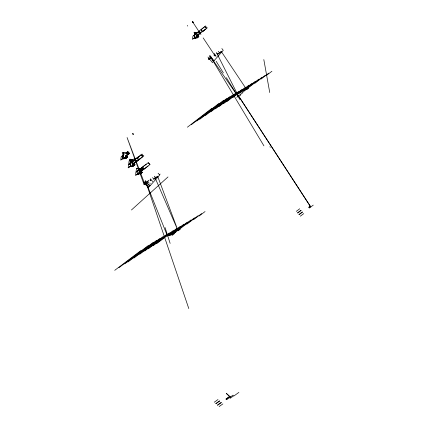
<?xml version="1.0" encoding="UTF-8"?>
<svg xmlns="http://www.w3.org/2000/svg" width="428" height="428" viewBox="0 0 428 428"><rect width="100%" height="100%" fill="white"/><g stroke="black" fill="none" stroke-linecap="round" stroke-linejoin="round"><path stroke-width="0.64" d="M122.226 158.959L122.718 155.669M122.681 155.514L123.002 153.058M122.692 157.632L122.643 158.007L123.125 157.697M122.895 156.129L122.943 155.755L123.382 155.765L123.339 156.086M123.494 153.074L123.307 154.481L124.05 154.503A0.696 0.599 -18.3 0 1 123.285 155.091L121.969 156.247M123.371 154.481L123.558 153.074M125.04 158.082L125.623 157.627L125.816 156.209L126.051 156.461L126.453 156.145L125.902 155.562M129.625 160.858L133.408 160.821L133.68 161.27L135.644 159.788M130.075 160.677L130.219 159.607M130.374 160.682L130.519 159.617L129.994 159.066L129.85 160.136L130.925 159.302M130.112 163.314L130.449 160.88L130.182 163.261M130.668 160.693L130.818 159.623M130.968 160.698L131.112 159.633M130.476 166.075L130.727 164.384A0.69 0.594 -18.9 0 1 129.764 164.368L130.31 163.945L129.93 163.635M131.268 160.709L131.412 159.639M130.545 166.021L130.759 164.48M131.535 160.912L131.712 159.649M131.861 160.725L132.006 159.655M132.134 160.928L132.306 159.665M132.455 160.741L132.605 159.671M132.755 160.746L132.899 159.681M140.298 168.52L136.484 168.568L135.981 172.131L148.27 162.661L150.003 164.513L141.272 171.232L142.428 172.452L140.181 174.18L139.528 173.501M136.976 168.579L140.657 168.53M137.441 168.616L136.505 168.595M137.795 173.731L138.078 172.152M140.133 171.403L139.951 172.687L138.18 174.052M194.355 34.85L194.751 32.41M194.419 34.802L194.81 32.416M194.59 37.653L194.906 36.048M195.719 32.33L196.377 32.373M197.003 35.567L196.992 37.097L197.822 36.444L196.907 35.299L196.618 36.669L194.938 37.99M125.516 158.579L125.666 157.67L126.554 156.985L126.11 156.525L126.667 156.097L127.539 157.017L125.516 158.579L124.773 157.798M148.072 187.175L149.741 185.329M131.444 209.988L167.985 176.951M197.415 32.442L205.691 25.926A1.37 1.247 -37.5 0 1 205.387 27.75A1.37 1.241 -37.4 0 1 207.238 27.879L197.891 35.23L198.929 36.514L196.784 38.199L196.201 37.477M194.933 34.572L192.926 36.155L192.407 39.371L195.029 37.477L193.162 38.777M199.432 31.56L197.709 32.913L197.452 32.592C188.994 31.442 198.164 33.973 199.17 31.239L199.566 31.485M194.51 35.497L193.996 35.904A0.647 0.589 -35.2 0 0 194.874 35.963L194.606 37.562M199.865 32.063L199.207 31.035M201.765 30.57L201.149 29.634L204.584 26.798M200.395 32.523L199.796 32.929A0.647 0.589 -36.3 0 1 199.935 32.073M202.273 31.046L201.69 31.437A0.647 0.589 -36.7 0 1 201.834 30.581M197.024 35.449L197.549 35.037M197.148 35.599L197.666 35.187M197.265 35.743L197.784 35.337M202.588 31.619L204.381 30.211M197.383 35.893L197.902 35.481M197.501 36.038L198.02 35.631M197.618 36.187L198.143 35.775M195.163 38.36L196.875 36.947M197.736 36.337L198.26 35.925M194.676 37.76L195.195 38.402L196.265 37.557M197.431 37.134L196.907 37.546L196.302 36.803M197.757 36.878L198.287 36.46L197.174 35.069M208.334 59.011L210.94 56.972M208.441 59.176L211.068 57.127M214.043 55.164L214.449 54.848M214.134 55.159L214.449 54.912M208.821 59.642L211.443 57.598M214.605 55.87L215.011 55.549M310.808 206.922L237.385 94.064L216.525 52.719L217.74 54.244L221.319 51.451M221.367 51.515L217.713 54.265M121.541 159.484L123.408 158.221L123.858 158.692L124.746 158.002L125.49 158.783L127.763 157.023L126.576 155.771L129.614 153.411L127.828 151.523L125.923 152.999L122.194 152.892L126.196 152.967L126.945 153.754L126.72 153.93M127.073 153.657L126.276 152.908L127.801 151.726L128.544 152.512L127.544 153.288A0.61 0.53 -18.7 0 0 126.699 153.267L127.132 153.722L126.779 153.994L125.971 153.144M127.544 153.288L128.25 152.93A0.61 0.53 -18.8 0 1 128.143 153.689L128.437 154.144L126.276 155.819L125.982 155.503M128.138 153.829L125.559 155.829L125.356 157.344L123.885 158.488L123.435 158.018L120.744 160.104L121.167 156.867L123.2 155.113M124.896 158.157L123.756 159.039L123.157 158.414M126.153 157.691L125.591 158.125L124.96 157.467M135.136 159.253L139.02 156.429M137.078 157.841L138.972 156.375M133.343 160.816L142.085 154.059A1.461 1.263 -20.2 0 1 141.829 155.872A1.461 1.257 -20.4 0 1 143.84 155.931L133.975 163.555L135.146 164.791L132.883 166.535L132.225 165.845L132.931 165.294M140.989 155.038L137.297 157.895L138.035 158.841L137.126 157.889M130.872 166.396L132.648 165.026L132.905 163.662L133.948 164.759L133.065 165.438L133.017 163.924L132.188 163.052L130.733 163.014L128.609 164.652L128.175 167.851L130.952 165.887L128.972 167.241M130.733 163.014L128.635 164.454L129.128 160.848L133.386 160.96L135.205 159.558L136.072 160.286L134.499 158.579L133.065 159.687L129.572 159.591M142.588 156.744L138.897 159.596L138.57 159.253L137.955 159.665A0.69 0.594 -19.9 0 1 138.073 158.809M133.038 163.806L133.59 163.378M133.172 163.945L133.723 163.523M133.311 164.09L133.857 163.662M133.445 164.229L133.996 163.806M133.579 164.373L134.13 163.945M133.713 164.513L134.264 164.09M132.295 165.92L131.129 166.754L130.577 166.176M133.846 164.657L134.397 164.229M133.547 165.454L132.99 165.887L132.306 165.171M133.894 165.187L134.451 164.759L133.183 163.421M187.4 127.202L211.967 108.257M191.311 124.73L218.959 103.405M196.736 121.081L223.753 100.248M199.742 119.3L226.717 98.504M205.338 115.528L229.681 96.755M210.731 111.906L232.65 95.011M215.407 108.84L235.512 93.341M218.799 106.765L238.674 91.448M223.448 103.72L242.221 89.254M226.621 101.816L245.528 87.248M139.33 169.638L140.314 168.878M232.629 97.723L248.839 85.236M141.684 170.697L140.866 171.034L142.208 172.447L140.207 173.987L139.56 173.308L140.138 172.859L140.32 171.601L139.501 170.74L138.057 170.708L135.949 172.334L135.505 175.496L138.265 173.543L136.297 174.886M140.534 168.798L142.508 167.278L144.054 168.91L143.524 169.322L142.941 168.712M142.16 167.706L142.438 167.492M238.626 93.646L252.151 83.23M239.867 93.229L255.463 81.218M140.202 170.558L141.224 169.836L140.24 170.595L139.293 169.6M244.447 90.238L258.779 79.201M248.438 87.708L262.096 77.19M242.601 92.314L248.491 87.777M254.831 83.326L265.414 75.173M140.919 171.088L140.368 171.51L141.24 172.425L139.785 173.543M236.77 97.343L242.869 92.646M246.774 89.639L248.759 88.109M140.502 171.649L141.047 171.227M140.635 171.789L141.181 171.366M261.085 79.052L268.736 73.161M140.769 171.928L141.315 171.505M140.903 172.067L141.449 171.644M266.371 75.521L271.908 71.257M141.031 172.206L141.582 171.783M138.437 174.405L139.651 173.404M137.891 173.832L138.474 174.442L139.517 173.57M141.165 172.345L141.716 171.928M141.186 172.848L141.738 172.42L140.619 171.243M143.348 182.242L144.611 183.569L146.601 182.044M148.446 180.627L147.393 181.435L148.682 182.783M147.173 182.644L144.397 184.768L143.969 184.318L146.745 182.194M147.537 181.584L148.586 180.776M149.87 180.097L150.298 179.771M150.506 180.776L150.94 180.445M159.425 174.651L160.158 174.089M153.861 179.107L157.734 176.25L153.898 179.145M114.741 270.325L140.855 250.61M118.92 267.719L148.318 245.528M124.714 263.894L153.438 242.211M127.935 262.011L156.616 240.365M133.911 258.052L159.799 238.514M139.667 254.259L162.977 236.668M144.664 251.033L166.053 234.897M148.297 248.845L169.44 232.896M153.267 245.645L173.238 230.58M156.669 243.628L176.78 228.456M180.327 226.337L167.444 236.053L145.429 180.819L147.885 183.387M168.14 235.528L169.467 234.801M169.986 234.683L183.88 224.213M187.427 222.084L170.018 235.026M190.979 219.96L170.836 234.892M194.537 217.831L173.367 233.784L171.387 234.795M173.795 233.576L175.871 232.013M186.827 224.192L198.094 215.701M172.029 235.454L174.105 233.891M178.257 230.762L180.37 229.173M193.51 219.708L201.652 213.572M199.159 216.001L205.055 211.56M296.246 211.362L299.728 208.778M297.497 212.85L300.98 210.276M297.658 213.037L301.135 210.458M298.905 214.524L302.382 211.951M308.695 207.28L310.075 206.259M299.065 214.706L302.537 212.138M308.829 207.484L310.23 206.446M309.289 208.045L313.259 205.108M300.312 216.188L303.784 213.62M214.246 402.234L218.018 399.533M215.749 403.583L219.516 400.886M215.937 403.754L219.703 401.052M217.435 405.097L221.196 402.4M229.52 396.44L225.947 398.998L226.669 399.688L233.035 395.135M217.622 405.263L221.383 402.571M226.112 399.18L229.702 396.612M230.104 398.334L233.731 395.74M219.115 406.6L222.87 403.914M233.881 395.986L238.904 392.39M125.661 157.36L126.174 156.755L125.762 156.605M132.878 164.935L133.386 164.336L132.98 164.186M196.837 36.583L197.324 36L196.96 35.834M137.869 173.645L138.089 172.099L137.265 171.323M142.979 168.75L144.054 168.91M133.429 165.16L134.082 165.433M126.03 157.392L126.693 157.67M197.335 36.829L197.923 37.129L197.57 36.642M226.487 393.46L230.382 397.029M226.364 393.546L230.259 397.12M170.285 234.667L169.194 235.165M170.563 234.935L171.655 234.437M170.012 234.71L168.921 235.213M170.291 234.983L171.382 234.48M169.739 234.758L168.648 235.261M169.745 235.074L170.831 234.571M169.467 235.122L170.558 234.619M172.2 234.341L171.109 234.844M145.188 184.163L148.425 187.55L159.751 175.004L158.093 173.228M148.457 183.987L150.078 185.688M130.626 166.139L131.214 166.754M137.939 173.795L138.522 174.405M146.676 183.024L147.393 183.767M147.96 184.366L149.324 185.789M145.953 182.799L146.387 183.243M144.049 181.766L145.285 183.056M139.218 169.665L138.843 169.953M133.852 164.828L134.28 165.278M141.144 172.495L141.566 172.939M133.68 164.962L134.108 165.411M140.972 172.628L141.395 173.073M133.504 165.096L133.932 165.545M138.431 170.242L138.394 170.205A0.605 0.514 -19.5 0 0 137.559 170.184L138.057 170.708M140.801 172.757L141.224 173.201M125.939 157.467L126.372 157.921M133.333 165.229L133.761 165.679M140.63 172.891L141.053 173.335M125.762 157.6L126.196 158.055M133.162 165.363L133.59 165.813M140.459 173.024L140.882 173.468M149.714 183.024L150.233 183.569M130.674 163.095L130.107 163.533M132.348 165.743L132.91 166.337L134.922 164.785L133.456 163.239L136.586 160.784L137.094 161.324L140.78 158.296M141.058 168.397L141.818 169.199M142.578 170.012L142.24 169.659L143.011 169.012L143.396 169.418L141.176 171.13L140.999 170.89M150.415 178.813L152.78 181.622M140.4 168.659L142.085 170.43M140.272 168.916L141.138 169.836M150.265 179.856L150.838 180.461M133.536 163.175L133.83 163.485L136.773 161.212L136.446 160.826M152.507 177.62L153.919 179.172M141.978 167.69L142.219 167.942L141.807 168.263L141.561 168.006M134.825 160.318L134.59 160.5M127.774 153.294L128.609 152.582L129.39 153.406L128.518 154.08L128.143 153.689M142.722 169.285L143.059 169.643M141.497 168.06L142.256 168.862L141.299 169.606A0.605 0.514 -20 0 1 141.406 168.862M142.583 169.231L142.647 169.29A0.605 0.514 -20 0 0 141.791 169.263M138.447 159.28L138.886 159.756M155.76 177.652L154.374 176.186L177.946 230.446L157.627 176.224M146.306 164.175L142.476 167.016L144.338 168.98L148.04 166.021M140.919 154.963L142.706 156.809M148.19 162.726L149.923 164.571M132.948 133.477L133.547 134.119M132.653 133.766L133.183 134.339M132.562 133.777L133.183 134.397M269.875 146.74L270.303 147.269M194.724 37.723L195.238 38.365M209.426 56.041L210.474 57.341M210.972 57.962L213.609 61.231M210.325 57.71L210.699 58.176M240.103 94.845L240.622 95.519M207.949 57.063L209.062 58.443M209.565 59.064L212.411 62.584L223.266 50.333L221.859 48.551M197.41 36.771L197.784 37.236M197.244 36.899L197.618 37.37M197.078 37.027L197.458 37.498M187.261 25.477L187.715 26.071M196.324 37.386L196.816 38.001L198.72 36.503L197.431 34.893L200.293 32.64L200.55 32.961L197.763 35.155L197.506 34.834M194.344 35.075L195.04 34.85L194.847 34.465L193.681 35.556M194.221 35.133L194.467 35.535M263.932 145.862L209.918 55.699L214 60.765M214.257 53.473L216.156 56.196M214.417 54.939L214.915 55.56M197.736 36.514L198.111 36.979M192.514 21.903L193.044 22.566M192.488 21.924L193.012 22.588M200.341 32.501L200.753 32.977M199.469 31.565L199.897 32.1M198.795 31.993L198.571 32.17M202.235 31.009L202.562 31.405L206.13 28.746M201 29.623L201.797 30.607M202.16 31.067L202.546 31.565M218.291 51.339L219.505 52.863M192.857 21.63L193.381 22.293M209.918 55.699L236.732 94.567M221.276 51.483L246.507 89.308M192.279 21.4L200.946 34.497M203.182 37.91L215.295 56.212M237.331 94.197L310.691 207.008M216.161 61.306L223.346 72.867M226.342 77.687L240.038 99.719M144.611 183.569L127.073 137.516L143.985 184.308M145.429 180.819L188.796 308.561M165.085 227.568L170.141 243.382M263.819 59.583L269.736 92.507M143.524 169.322L143.514 168.338L142.149 169.643A0.605 0.514 -20 0 0 142.064 170.408M135.949 161.212A0.69 0.594 -19.6 0 1 136.072 160.356M142.096 167.642A1.573 1.343 -20.2 0 0 142.283 167.808L142.529 167.616A1.568 1.343 -19.9 0 0 142.38 167.423M141.39 168.841A0.605 0.519 -19.9 0 1 140.555 168.819M131.166 161.891C132.461 163.319 132.14 160.227 131.166 161.891M195.371 33.454C195.751 34.625 196.768 33.197 196.142 32.683L195.371 33.454M122.793 156.124L122.595 157.632L123.232 157.648L123.435 156.145L122.793 156.124M130.61 160.992L130.374 162.694L132.755 162.758L132.99 161.056L130.61 160.992M130.829 161.693L130.786 162.014L131.203 162.025L131.246 161.704L130.829 161.693M131.45 162.282L131.396 162.651L131.754 162.661L131.803 162.287L131.45 162.282M131.61 161.089L131.562 161.463L131.915 161.474L131.968 161.099L131.61 161.089M132.161 161.731L132.118 162.046L132.53 162.057L132.578 161.741L132.161 161.731M194.895 32.528L194.622 34.24L196.8 34.384L197.083 32.672L194.895 32.528M195.077 33.24L195.409 33.587L195.462 33.224L195.077 33.24M195.623 33.855L195.885 34.251L195.623 33.855M196.297 33.325L196.623 33.668L196.297 33.325M195.773 33.004L196.083 33.058L195.773 33.004"/></g></svg>
